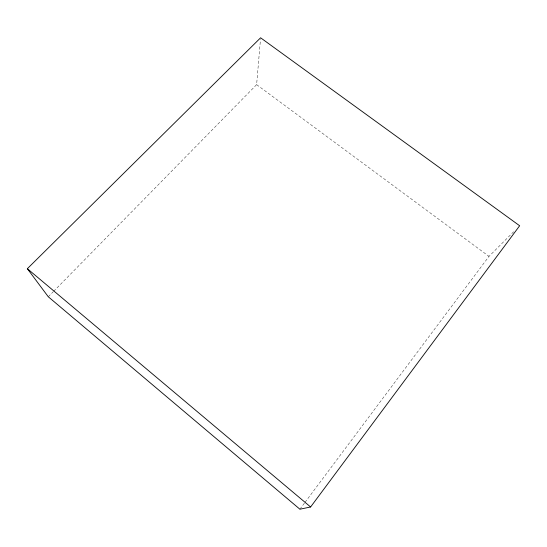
<?xml version="1.0" encoding="UTF-8"?>
<svg xmlns="http://www.w3.org/2000/svg" width="547" height="547" viewBox="0 0 547 547"><rect width="100%" height="100%" fill="white"/><g stroke="black" fill="none" stroke-linecap="round" stroke-linejoin="round"><path stroke-width="0.41" stroke-dasharray="2.73 2.05" d="M53.681 291.298L256.625 84.641L260.461 39.466M299.9 509.209L304.494 503.055M305.007 502.372L488.997 256.379L513.64 231.757M48.293 296.782L53.08 291.907M256.625 84.641L488.997 256.379"/><path stroke-width="0.82" d="M310.607 506.98L519.65 225.754L260.604 37.791L27.35 268.693L48.293 296.782L299.9 509.209L310.607 506.98L27.35 268.693"/></g></svg>
